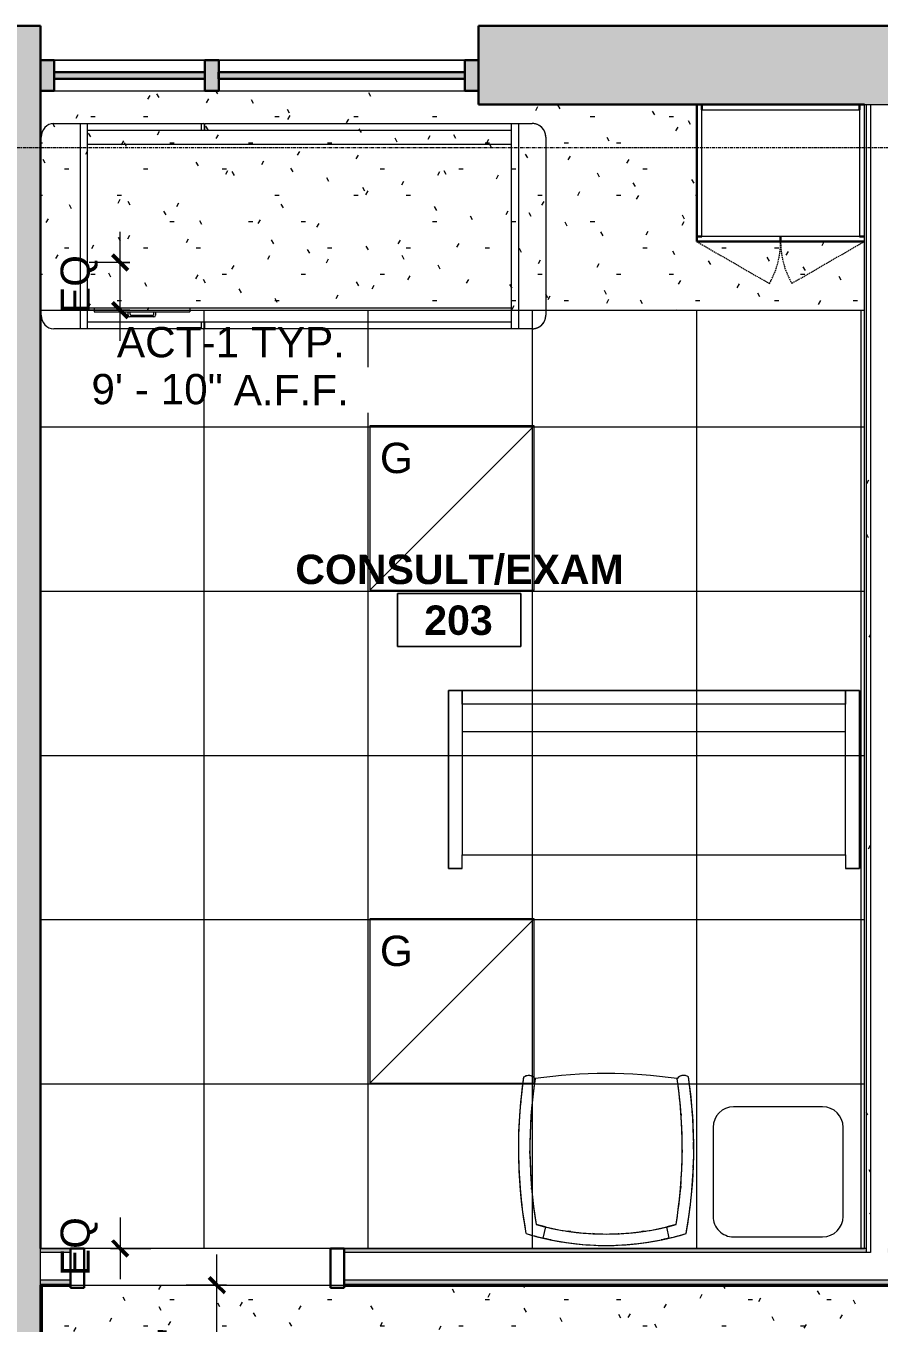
# Model space of a CAD drawing. Header units: inches. Extents: x -601 to 200, y 1022 to 1725.
# Drawn here: x -466.4 to -341.8, y 1490.3 to 1679.8 of the extents above; entities that cross this region are included whole.
import ezdxf

# ---------------------------------------------------------------- set-up
doc = ezdxf.new("R2010")
doc.units = ezdxf.units.IN
doc.header["$MEASUREMENT"] = 0
doc.linetypes.add('Grid Line 1_2_', pattern=[0.875, 0.5, -0.125, 0.125, -0.125])
doc.linetypes.add('Hidden', pattern=[0.28125, 0.1875, -0.09375])
for name, color, linetype, lineweight in [('A-ANNO-DIMS', 211, 'Continuous', 9), ('A-ANNO-DIMS-48', 211, 'Continuous', 9), ('A-AREA-IDEN', 2, 'Continuous', 9), ('A-CLNG', 13, 'Continuous', 18), ('A-CLNG-IDEN', 151, 'Continuous', 9), ('A-CLNG-PATT', 13, 'Continuous', 18), ('A-DOOR', 31, 'Continuous', 18), ('A-DOOR-FRAM', 31, 'Continuous', 30), ('A-GLAZ-CURT', 52, 'Continuous', 18), ('A-GLAZ-CWMG', 51, 'Continuous', 18), ('A-WALL', 113, 'Continuous', 9), ('A-WALL-PATT', 111, 'Continuous', 18), ('E-LITE-EQPM', 33, 'Continuous', 9), ('E-LITE-EQPM-IDEN', 33, 'Continuous', 9), ('I-FURN', 30, 'Continuous', 9), ('I-WALL', 2, 'Continuous', 18), ('Q-CASE', 31, 'Continuous', 9), ('S-GRID', 1, 'Continuous', 9)]:
    doc.layers.add(name, color=color, linetype=linetype, lineweight=lineweight)
doc.styles.add('Arial', font='arial.ttf', dxfattribs={"height": 4.425898})
doc.styles.add('Arial_1', font='arial.ttf', dxfattribs={"height": 0.092206})
doc.styles.add('Swis721 Lt BT', font='swissl.ttf', dxfattribs={"height": 4.257319})
doc.styles.add('Swis721 Lt BT_B', font='', dxfattribs={"height": 4.291988})
doc.styles.get('Swis721 Lt BT_B').set_extended_font_data('Swis721 Lt BT', bold=True)
doc.dimstyles.new('OTJ_-_3_32__Linear__1_2__Tolerance', dxfattribs={"dimscale": 12, "dimtxt": 4.5, "dimasz": 0.1875, "dimexe": 0.375, "dimexo": 0.25, "dimgap": 0.25, "dimtad": 1, "dimdec": 1, "dimrnd": 0.5, "dimzin": 3, "dimdsep": 46, "dimlunit": 4, "dimtxsty": 'Swis721 Lt BT', "dimblk1": 'OBLIQUE', "dimblk2": 'OBLIQUE', "dimsah": 1, "dimcen": 0.09, "dimdle": 0.375, "dimazin": 0, "dimtfac": 1, "dimtdec": 4, "dimtix": 1, "dimtmove": 0, "dimatfit": 3, "dimfxl": 1, "dimtvp": 1, "dimfrac": 2, "dimtolj": 1, "dimtzin": 0, "dimarcsym": 2})
pattern_1 = [(0, (0, 0), (15.36, 3.84), [0.634, -10.886, 0.634, -10.886, -61.44]), (0, (0, 0), (15.36, 3.84), [-23.04, 0.634, -22.406, 0.634, -10.886, -26.88]), (0, (0, 0), (15.36, 3.84), [-57.6, 0.634, -7.046, 0.634, -18.566]), (120, (5.76, 1.92), (-11.0055376, 11.38215), [0.634, -10.886, 0.634, -10.886, -61.44]), (120, (5.76, 1.92), (-11.0055376, 11.38215), [-23.04, 0.634, -22.406, 0.634, -10.886, -26.88]), (120, (5.76, 1.92), (-11.0055376, 11.38215), [-57.6, 0.634, -7.046, 0.634, -18.566]), (240, (7.68, 9.6), (-4.3544624, -15.22215), [0.634, -10.886, 0.634, -10.886, -61.44]), (240, (7.68, 9.6), (-4.3544624, -15.22215), [-23.04, 0.634, -22.406, 0.634, -10.886, -26.88]), (240, (7.68, 9.6), (-4.3544624, -15.22215), [-57.6, 0.634, -7.046, 0.634, -18.566])]

# ---------------------------------------------------------------- blocks, each defined once
blk = doc.blocks.new('Rectangular Mullion - 2_ x 4_5_ rectangular-4530477-REFLECTED CEILING PLAN 1')
at = {"layer": 'A-GLAZ-CWMG', "color": 254}
for p, q in [((-440.28, 1674.79), (-462.31, 1674.79)), ((-462.31, 1670.29), (-440.28, 1670.29))]:
    blk.add_line(p, q, dxfattribs=at)
blk = doc.blocks.new('Rectangular Mullion - 2_ x 4_5_ rectangular-4530407-REFLECTED CEILING PLAN 1')
at = {"layer": 'A-GLAZ-CWMG', "color": 254}
for p, q in [((-402.31, 1674.79), (-438.28, 1674.79)), ((-438.28, 1670.29), (-402.31, 1670.29))]:
    blk.add_line(p, q, dxfattribs=at)
blk = doc.blocks.new('Bernhardt_Design-Table-Occasional-Accent-_A19-A42_ - A19-4589597-REFLECTED CEILING PLAN 1')
at = {"layer": 'I-FURN'}
for p, q in [((6.5, 9.5), (-6.51, 9.5)), ((-9.5, 6.51), (-9.5, -6.5)), ((9.5, -6.5), (9.5, 6.5)), ((-6.5, -9.5), (6.5, -9.5))]:
    blk.add_line(p, q, dxfattribs=at)
for centre, radius, start, end in [((-6.51, 6.51), 2.99, 90, 180), ((6.5, 6.5), 3, 360, 90), ((-6.5, -6.5), 3, 180, 270), ((6.5, -6.5), 3, 270, 360)]:
    blk.add_arc(centre, radius, start, end, dxfattribs=at)
blk = doc.blocks.new('Sofa - 5_ 0_-4589588-REFLECTED CEILING PLAN 1')
at = {"layer": 'I-FURN'}
for p, q in [((32.77, 18.75), (-27.23, 18.75)), ((-27.23, 18.75), (-27.23, -7.25)), ((-27.23, -7.25), (-27.23, 18.75)), ((-27.23, 18.75), (-25.23, 18.75)), ((-25.23, 18.75), (-25.23, -5.2)), ((-25.23, 16.75), (-25.23, 18.75)), ((-25.23, 18.75), (30.77, 18.75)), ((30.77, -5.2), (30.77, 18.75)), ((30.77, 18.75), (32.77, 18.75)), ((30.77, 18.75), (30.77, 16.75)), ((32.77, -7.25), (32.77, 18.75)), ((32.77, 18.75), (32.77, -7.25)), ((30.77, 16.75), (-25.23, 16.75)), ((-25.23, 12.75), (30.77, 12.75)), ((-25.23, -7.25), (-25.23, -5.25)), ((-25.23, -5.25), (30.77, -5.25)), ((30.77, -5.25), (30.77, -7.25)), ((-27.23, -7.25), (-25.23, -7.25)), ((-25.23, -7.25), (-27.23, -7.25)), ((30.77, -7.25), (32.77, -7.25)), ((32.77, -7.25), (30.77, -7.25))]:
    blk.add_line(p, q, dxfattribs=at)
blk = doc.blocks.new('Bed-Healthcare-4_SMARTBIM - Treatment_Table_SMARTBIM-4540665-REFLECTED CEILING PLAN 1')
at = {"layer": 'I-FURN'}
for p, q in [((-35.88, 15), (-32, 15)), ((-32, -15), (-32, 15)), ((-32, 15), (-31, 15)), ((-31, 15), (-14.36, 15)), ((-31, 15), (-31, -15)), ((-31, 14), (31, 14)), ((-14.36, 15), (-14.36, 14)), ((-14.36, 15), (-14.06, 15)), ((-13.85, 14.86), (-13.85, 14)), ((-13.84, 14), (-13.84, 15)), ((-13.84, 15), (31, 15)), ((31, -15), (31, 15)), ((31, 15), (32, 15)), ((32, 15), (34, 15)), ((32, 15), (32, -15)), ((-37.7, -13), (-37.7, 13)), ((-31, 12), (31, 12)), ((36, 13), (36, -13)), ((31, -12), (-31, -12)), ((-30, -12), (-30, -12.5)), ((-30, -12.5), (-16, -12.5)), ((-25, -13), (-25, -12.5)), ((-24.75, -12.5), (-24.75, -12.87)), ((-21.25, -13.25), (-24.75, -13.25)), ((-24.62, -13), (-21.37, -13)), ((-21.25, -12.87), (-21.25, -12.5)), ((-21, -12.5), (-21, -13)), ((-16, -12), (-16, -12.5)), ((-32, -15), (-35.88, -15)), ((-31, -15), (-32, -15)), ((31, -14), (-31, -14)), ((-14.36, -15), (-31, -15)), ((-14.36, -14), (-14.36, -15)), ((-14.06, -15), (-14.36, -15)), ((-13.85, -14), (-13.85, -14.86)), ((-13.84, -15), (-13.84, -14)), ((31, -15), (-13.84, -15)), ((32, -15), (31, -15)), ((34, -15), (32, -15))]:
    blk.add_line(p, q, dxfattribs=at)
at = {"layer": 'I-FURN', "flags": 128}
for points in [[(36, 13), (36, 13.08), (35.99, 13.16), (35.99, 13.24), (35.97, 13.32), (35.96, 13.4), (35.94, 13.48), (35.92, 13.55), (35.9, 13.63), (35.87, 13.7), (35.84, 13.78), (35.81, 13.85), (35.77, 13.92), (35.74, 13.99), (35.69, 14.06), (35.65, 14.13), (35.6, 14.19), (35.56, 14.26), (35.5, 14.32), (35.45, 14.38), (35.39, 14.43), (35.33, 14.49), (35.27, 14.54), (35.21, 14.59), (35.15, 14.64), (35.08, 14.68), (35.01, 14.72), (34.94, 14.76), (34.87, 14.8), (34.8, 14.83), (34.72, 14.86), (34.65, 14.89), (34.57, 14.92), (34.5, 14.94), (34.42, 14.96), (34.34, 14.97), (34.26, 14.98), (34.18, 14.99), (34.1, 15), (34.02, 15), (34, 15)], [(34, -15), (34.08, -15), (34.16, -14.99), (34.24, -14.99), (34.32, -14.97), (34.4, -14.96), (34.48, -14.94), (34.55, -14.92), (34.63, -14.9), (34.7, -14.87), (34.78, -14.84), (34.85, -14.81), (34.92, -14.77), (34.99, -14.74), (35.06, -14.69), (35.13, -14.65), (35.19, -14.6), (35.26, -14.56), (35.32, -14.5), (35.38, -14.45), (35.43, -14.39), (35.49, -14.33), (35.54, -14.27), (35.59, -14.21), (35.64, -14.15), (35.68, -14.08), (35.72, -14.01), (35.76, -13.94), (35.8, -13.87), (35.83, -13.8), (35.86, -13.72), (35.89, -13.65), (35.92, -13.57), (35.94, -13.5), (35.96, -13.42), (35.97, -13.34), (35.98, -13.26), (35.99, -13.18), (36, -13.1), (36, -13.02), (36, -13)]]:
    blk.add_lwpolyline(points, dxfattribs=at)
at = {"layer": 'I-FURN'}
for centre, radius, start, end in [((34, 13), 2, 0, 90), ((-24.75, -13), 0.25, 180, 270), ((-24.62, -12.87), 0.125, 180, 270), ((-21.37, -12.87), 0.125, 270, 0), ((-21.25, -13), 0.25, 270, 0), ((34, -13), 2, 270, 360)]:
    blk.add_arc(centre, radius, start, end, dxfattribs=at)
for centre, major_axis, ratio, start_param, end_param in [((-35.88, 13), (0, 2), 0.913075, 0, 1.570796), ((-14.06, 14), (0, 1), 0.407793, 5.75613, 6.283185), ((-35.88, -13), (0, 2), 0.913075, 1.570796, 3.141593), ((-14.06, -14), (0, 1), 0.407793, 3.141593, 3.668648)]:
    blk.add_ellipse(centre, major_axis=major_axis, ratio=ratio, start_param=start_param, end_param=end_param, dxfattribs=at)
blk = doc.blocks.new('F-Chairs1 - Side 05 2-4546624-REFLECTED CEILING PLAN 1')
at = {"layer": 'I-FURN'}
for p, q in [((-9.24, -1.07), (-8.86, -2.7)), ((-1.86, -1.72), (-1.75, -1.71)), ((1.69, -1.71), (1.94, -1.73)), ((8.86, -2.7), (9.24, -1.07)), ((-10.22, -3.05), (-8.86, -2.7)), ((-5.52, -2.08), (-5.2, -2.03)), ((5.17, -2.03), (5.5, -2.07)), ((8.86, -2.7), (10.22, -3.05)), ((-10.9, -8.67), (-10.86, -8.2)), ((10.87, -8.21), (10.89, -8.41)), ((-11.12, -13.95), (-11.13, -13.59)), ((11.12, -13.45), (11.13, -13.81)), ((10.96, -18.91), (10.95, -19.2)), ((-10.95, -19.19), (-10.96, -18.99)), ((-11.25, -24.83), (-11.16, -24.83)), ((-11.16, -24.83), (-11.07, -24.81)), ((11.07, -24.8), (11.16, -24.81)), ((11.16, -24.81), (11.26, -24.82))]:
    blk.add_line(p, q, dxfattribs=at)
at = {"layer": 'I-FURN', "flags": 128}
for points in [[(-11.7, -1.73), (-12.14, -4.52), (-12.29, -5.8)], [(-10.66, -1.44), (-10.8, -1.47), (-11.7, -1.73)], [(-5.74, -0.42), (-6.26, -0.49), (-7.85, -0.77), (-8.18, -0.84)], [(-2.03, -0.06), (-3.06, -0.12), (-4.66, -0.27), (-5.4, -0.37)], [(5.43, -0.37), (4.99, -0.31), (3.39, -0.14), (1.78, -0.04), (0.17, 0), (-1.45, -0.03), (-1.75, -0.04)], [(8.18, -0.84), (6.59, -0.54), (5.76, -0.42)], [(10.28, -1.34), (10.14, -1.3), (9.24, -1.07)], [(12.3, -5.84), (12.19, -4.87), (11.76, -2.08), (11.7, -1.73)], [(-12.39, -6.63), (-12.47, -7.33), (-12.69, -10.14), (-12.71, -10.61)], [(12.72, -10.72), (12.71, -10.5), (12.5, -7.68), (12.39, -6.71)], [(-12.73, -11.33), (-12.8, -12.96), (-12.79, -15.11)], [(12.79, -14.97), (12.8, -13.32), (12.73, -11.2)], [(-12.79, -15.58), (-12.79, -15.79), (-12.67, -18.61), (-12.59, -19.6)], [(12.58, -19.67), (12.65, -18.96), (12.78, -16.14), (12.78, -15.69)], [(-12.51, -20.47), (-12.44, -21.42), (-12.09, -24.23), (-12.04, -24.6)], [(12.04, -24.58), (12.4, -21.78), (12.51, -20.5)], [(-12.04, -24.6), (-12.01, -24.62), (-11.94, -24.67), (-11.83, -24.73), (-11.7, -24.78), (-11.53, -24.82), (-11.35, -24.84), (-11.31, -24.84)], [(-11, -24.79), (-10.97, -24.78), (-10.8, -24.71), (-10.65, -24.62), (-10.54, -24.53), (-10.45, -24.45), (-10.4, -24.38), (-10.38, -24.36)], [(10.38, -24.36), (10.4, -24.38), (10.45, -24.45), (10.54, -24.53), (10.66, -24.62), (10.8, -24.7), (10.97, -24.77), (11.01, -24.78)], [(11.32, -24.82), (11.35, -24.82), (11.54, -24.8), (11.7, -24.76), (11.84, -24.71), (11.94, -24.65), (12.01, -24.6), (12.04, -24.58)]]:
    blk.add_lwpolyline(points, dxfattribs=at)
at = {"layer": 'I-FURN'}
for centre, radius, start, end in [((57.8, -14.21), 70.61, 169.8244, 188.4692), ((57.8, -14.21), 70.61, 169.8244, 179.004), ((0, -40.33), 40.33, 73.1446, 106.8554), ((0, -40.33), 40.33, 103.2455, 106.8554), ((0, -40.33), 38.66, 74.6661, 105.3339), ((0, -40.33), 40.33, 76.7545, 103.2455), ((0, -40.33), 38.66, 76.7545, 103.2455), ((0, -40.33), 38.66, 94.2872, 98.6317), ((0, -40.33), 38.66, 87.1259, 92.8741), ((0, -40.33), 38.66, 81.3683, 85.7128), ((0, -40.33), 40.33, 73.1446, 76.7545), ((-57.8, -14.21), 70.61, 0.996, 10.1756), ((-57.8, -14.21), 70.61, 351.5519, 10.1756), ((57.8, -14.21), 68.93, 170.6856, 188.4692), ((57.8, -14.21), 68.93, 170.6856, 178.9494), ((57.8, -14.21), 68.93, 170.6856, 178.9494), ((0, -40.33), 38.66, 100.7179, 105.3339), ((0, -40.33), 38.66, 103.2455, 105.3339), ((0, -40.33), 38.66, 74.6661, 79.2821), ((0, -40.33), 38.66, 74.6661, 76.7545), ((-57.8, -14.21), 68.93, 1.0506, 9.3144), ((-57.8, -14.21), 68.93, 1.0506, 9.3144), ((-57.8, -14.21), 68.93, 351.5308, 9.3144), ((57.8, -14.21), 70.61, 179.004, 188.4692), ((57.8, -14.21), 68.93, 178.9494, 188.4692), ((57.8, -14.21), 68.93, 178.9494, 188.4692), ((-57.8, -14.21), 68.93, 351.5308, 1.0506), ((-57.8, -14.21), 68.93, 351.5308, 1.0506), ((-57.8, -14.21), 70.61, 351.5308, 0.996), ((-11.33, -23.66), 1.18, 233.3697, 323.5686), ((-11.33, -23.66), 1.18, 233.3697, 323.5686), ((0, 44.54), 69.68, 261.4321, 278.5679), ((0, 44.54), 69.68, 261.4321, 278.5679), ((11.32, -23.64), 1.18, 217.315, 307.5275), ((11.32, -23.64), 1.18, 217.315, 307.5275)]:
    blk.add_arc(centre, radius, start, end, dxfattribs=at)
for points in [[(-9.24, -1.07), (-9.24, -1.07), (-9.21, -1.07), (-9.06, -1.03), (-8.74, -0.96), (-8.39, -0.88), (-8.18, -0.84)], [(8.18, -0.84), (8.32, -0.87), (8.57, -0.92), (8.91, -1), (9.17, -1.06), (9.24, -1.07), (9.24, -1.07)]]:
    blk.add_open_spline(points, degree=3, knots=[0, 0, 0, 0, 0.2, 0.4, 0.7, 1, 1, 1, 1], dxfattribs=at)
for points in [[(-8.18, -0.84), (-8.13, -0.83), (-8.08, -0.83), (-8.03, -0.84)], [(8.03, -0.84), (8.08, -0.83), (8.13, -0.83), (8.18, -0.84)]]:
    blk.add_open_spline(points, degree=3, dxfattribs=at)
blk = doc.blocks.new('System Panel - Glazed-4776486-REFLECTED CEILING PLAN 1')
at = {"layer": 'A-GLAZ-CURT'}
blk.add_hatch(color=250, dxfattribs=at).paths.add_polyline_path([(11.01, -0.5), (11.01, 0.5), (-11.01, 0.5), (-11.01, -0.5)], flags=0)
at = {"layer": 'A-GLAZ-CURT', "color": 55, "lineweight": 30}
for p, q in [((-11.01, -0.5), (-11.01, 0.5)), ((-11.01, 0.5), (11.01, 0.5)), ((11.01, 0.5), (11.01, -0.5)), ((11.01, -0.5), (-11.01, -0.5))]:
    blk.add_line(p, q, dxfattribs=at)
blk = doc.blocks.new('System Panel - Glazed-4776487-REFLECTED CEILING PLAN 1')
at = {"layer": 'A-GLAZ-CURT'}
blk.add_hatch(color=250, dxfattribs=at).paths.add_polyline_path([(-17.99, -0.5), (17.99, -0.5), (17.99, 0.5), (-17.99, 0.5)], flags=0)
at = {"layer": 'A-GLAZ-CURT', "color": 55, "lineweight": 30}
for p, q in [((-17.99, -0.5), (-17.99, 0.5)), ((-17.99, 0.5), (17.99, 0.5)), ((17.99, 0.5), (17.99, -0.5)), ((17.99, -0.5), (-17.99, -0.5))]:
    blk.add_line(p, q, dxfattribs=at)
blk = doc.blocks.new('Rectangular Mullion - 2_ x 4_5_ rectangular-4776488-REFLECTED CEILING PLAN 1')
at = {"layer": 'A-GLAZ-CWMG'}
blk.add_hatch(color=250, dxfattribs=at).paths.add_polyline_path([(-2, 2.25), (-2, -2.25), (0, -2.25), (0, 2.25)], flags=0)
at = {"layer": 'A-GLAZ-CWMG', "color": 55, "lineweight": 30}
for p, q in [((-2, 2.25), (0, 2.25)), ((-2, -2.25), (-2, 2.25)), ((0, 2.25), (0, -2.25)), ((0, -2.25), (-2, -2.25))]:
    blk.add_line(p, q, dxfattribs=at)
blk = doc.blocks.new('Rectangular Mullion - 2_ x 4_5_ rectangular-4530404-REFLECTED CEILING PLAN 1')
at = {"layer": 'A-GLAZ-CWMG', "color": 135}
for p, q in [((-438.28, 1674.79), (-402.31, 1674.79)), ((-438.28, 1670.29), (-402.31, 1670.29))]:
    blk.add_line(p, q, dxfattribs=at)
blk = doc.blocks.new('Rectangular Mullion - 2_ x 4_5_ rectangular-4776489-REFLECTED CEILING PLAN 1')
at = {"layer": 'A-GLAZ-CWMG'}
blk.add_hatch(color=250, dxfattribs=at).paths.add_polyline_path([(-2, 2.25), (0, 2.25), (0, -2.25), (-2, -2.25), (-2, 0.5)], flags=0)
at = {"layer": 'A-GLAZ-CWMG', "color": 55, "lineweight": 30}
for p, q in [((0, 2.25), (-2, 2.25)), ((-2, 2.25), (-2, -2.25)), ((0, -2.25), (0, 2.25)), ((-2, -2.25), (0, -2.25))]:
    blk.add_line(p, q, dxfattribs=at)
blk = doc.blocks.new('Rectangular Mullion - 2_ x 4_5_ rectangular-4776485-REFLECTED CEILING PLAN 1')
at = {"layer": 'A-GLAZ-CWMG'}
blk.add_hatch(color=250, dxfattribs=at).paths.add_polyline_path([(-1, 2.25), (1, 2.25), (1, -2.25), (-1, -2.25), (-1, 0.5)], flags=0)
at = {"layer": 'A-GLAZ-CWMG', "color": 55, "lineweight": 30}
for p, q in [((1, 2.25), (-1, 2.25)), ((-1, 2.25), (-1, -2.25)), ((1, -2.25), (1, 2.25)), ((-1, -2.25), (1, -2.25))]:
    blk.add_line(p, q, dxfattribs=at)
blk = doc.blocks.new('Rectangular Mullion - 2_ x 4_5_ rectangular-4530478-REFLECTED CEILING PLAN 1')
at = {"layer": 'A-GLAZ-CWMG', "color": 135}
for p, q in [((-462.31, 1674.79), (-440.28, 1674.79)), ((-462.31, 1670.29), (-440.28, 1670.29))]:
    blk.add_line(p, q, dxfattribs=at)
blk = doc.blocks.new('Single Flush - OTJ_SOLIDFLUSH_ALUM-4815210-REFLECTED CEILING PLAN 1')
at = {"layer": 'A-DOOR-FRAM'}
for p, q in [((-20, 3.0625), (-20, -2.6875)), ((-20, 3.0625), (-18, 3.0625)), ((-18, 3.0625), (-18, -2.6875)), ((18.000004, 3.0625), (18.000004, -2.6875)), ((18.000004, 3.0625), (20.000004, 3.0625)), ((20.000004, 3.0625), (20.000004, -2.6875)), ((-20, -2.6875), (-18, -2.6875)), ((18.000004, -2.6875), (20.000004, -2.6875))]:
    blk.add_line(p, q, dxfattribs=at)
blk = doc.blocks.new('CW Cupbd - 80_h x 24_d - 2 Doors - 4 shelves-4650631-REFLECTED CEILING PLAN 1')
at = {"layer": 'Q-CASE', "linetype": 'Hidden'}
for p, q in [((2, 22.36), (12.6, 28.49)), ((26.5, 22.36), (15.89, 28.49))]:
    blk.add_line(p, q, dxfattribs=at)
at = {"layer": 'Q-CASE', "lineweight": 30}
for p, q in [((2, 22.36), (14.25, 22.36)), ((2.75, 21.61), (2, 21.61)), ((14.25, 22.36), (14.25, 21.61)), ((14.25, 22.36), (14.25, 21.61)), ((26.5, 22.36), (14.25, 22.36)), ((26.5, 21.61), (25.75, 21.61)), ((26.5, 21.61), (26.5, 22.36)), ((26.5, 2.36), (26.5, 21.61)), ((2.75, 2.36), (2.75, 3.11)), ((2.75, 3.11), (2.75, 2.36)), ((25.75, 3.11), (25.75, 2.36)), ((25.75, 2.36), (25.75, 3.11))]:
    blk.add_line(p, q, dxfattribs=at)
at = {"layer": 'Q-CASE'}
for p, q in [((2.75, 3.11), (2.75, 21.61)), ((2.75, 21.61), (25.75, 21.61)), ((25.75, 21.61), (25.75, 3.11)), ((25.75, 3.11), (2.75, 3.11))]:
    blk.add_line(p, q, dxfattribs=at)
at = {"layer": 'Q-CASE', "linetype": 'Hidden'}
for centre, start, end in [((2, 22.36), 359.5, 30), ((26.5, 22.36), 150, 180.5)]:
    blk.add_arc(centre, 12.25, start, end, dxfattribs=at)
blk = doc.blocks.new('Lighting-Recessed-Philips_Day-Brite-Coffaire-LED-2x - CFS22GPG28L40ULAG-4673843-REFLECTED CEILING PLAN 1')
at = {"layer": 'E-LITE-EQPM'}
for p, q in [((-12, -12), (-12, 12)), ((-12, 12), (12, 12)), ((-12, 12), (12, -12)), ((-12, 12), (12, -12)), ((12, 12), (12, -12)), ((12, -12), (-12, -12))]:
    blk.add_line(p, q, dxfattribs=at)
blk = doc.blocks.new('DIMBLOCK1-REFLECTED CEILING PLAN 1')
at = {"layer": 'A-ANNO-DIMS-48'}
for p, q in [((-438.53, 1462.29), (-438.53, 1500.35)), ((-437.12, 1495.85), (-443.03, 1495.85)), ((-438.53, 1495.85), (-437.12, 1495.85)), ((-438.87, 1466.79), (-434.03, 1466.79)), ((-438.53, 1466.79), (-438.87, 1466.79))]:
    blk.add_line(p, q, dxfattribs=at)
at = {"layer": 'A-ANNO-DIMS-48', "lineweight": 50}
for p, q in [((-438.53, 1495.85), (-439.65, 1496.97)), ((-438.53, 1495.85), (-437.4, 1494.72)), ((-438.53, 1466.79), (-439.65, 1467.91)), ((-438.53, 1466.79), (-437.4, 1465.66))]:
    blk.add_line(p, q, dxfattribs=at)
at = {"layer": 'A-ANNO-DIMS-48', "color": 0, "insert": (-447.21, 1474.42), "char_height": 4.257, "width": 16.5429, "attachment_point": 1, "rotation": 90, "line_spacing_factor": 1.00667, "style": 'Swis721 Lt BT'}
blk.add_mtext('2\' - 5"', dxfattribs=at)
blk = doc.blocks.new('_Oblique')
at = {"color": 0, "linetype": 'ByBlock', "lineweight": -2}
blk.add_line((-0.5, -0.5), (0.5, 0.5), dxfattribs=at)
blk = doc.blocks.new('Ceiling Tag w Height - Ceiling Tag w Height-1373268-REFLECTED CEILING PLAN 1')
at = {"layer": 'A-CLNG-IDEN', "insert": (0.0088, -0.0963), "char_height": 0.09221, "width": 0.417375, "attachment_point": 1, "line_spacing_factor": 0.938532, "style": 'Arial_1', "bg_fill": 3, "box_fill_scale": 1.25, "bg_fill_color": 0, "bg_fill_transparency": 0}
blk.add_mtext('A.F.F.', dxfattribs=at)
blk = doc.blocks.new('OTJ_ Room Tag - Room Name _ Number-360227-REFLECTED CEILING PLAN 1')
at = {"layer": 'A-AREA-IDEN'}
for p, q in [((-0.1881, -0.1636), (-0.1881, -0.0018)), ((-0.1881, -0.0018), (0.1869, -0.0018)), ((0.1869, -0.0018), (-0.1881, -0.0018)), ((-0.1881, -0.0018), (-0.1881, -0.1636)), ((0.1869, -0.0018), (0.1869, -0.1636)), ((0.1869, -0.1636), (0.1869, -0.0018)), ((0.1869, -0.1636), (-0.1881, -0.1636)), ((-0.1881, -0.1636), (0.1869, -0.1636))]:
    blk.add_line(p, q, dxfattribs=at)
blk = doc.blocks.new('DIMBLOCK7-REFLECTED CEILING PLAN 1')
at = {"layer": 'A-ANNO-DIMS-48'}
for p, q in [((-452.68, 1505.72), (-452.68, 1496.72)), ((-454.09, 1501.22), (-448.18, 1501.22)), ((-452.68, 1501.22), (-454.09, 1501.22)), ((-454.09, 1501.22), (-448.18, 1501.22)), ((-452.68, 1501.22), (-454.09, 1501.22))]:
    blk.add_line(p, q, dxfattribs=at)
at = {"layer": 'A-ANNO-DIMS-48', "lineweight": 50}
for q in [(-453.81, 1502.35), (-453.81, 1502.35), (-451.56, 1500.1), (-451.56, 1500.1)]:
    blk.add_line((-452.68, 1501.22), q, dxfattribs=at)
at = {"layer": 'A-ANNO-DIMS-48', "color": 0, "insert": (-461.37, 1497.19), "char_height": 4.257, "width": 9.6857, "attachment_point": 1, "rotation": 90, "line_spacing_factor": 1.00667, "style": 'Swis721 Lt BT'}
blk.add_mtext('EQ', dxfattribs=at)
blk = doc.blocks.new('DIMBLOCK8-REFLECTED CEILING PLAN 1')
at = {"layer": 'A-ANNO-DIMS-48'}
for p, q in [((-452.68, 1633.79), (-452.68, 1649.72)), ((-451.27, 1645.22), (-457.18, 1645.22)), ((-452.68, 1645.22), (-451.27, 1645.22)), ((-451.27, 1638.29), (-457.18, 1638.29)), ((-452.68, 1638.29), (-451.27, 1638.29))]:
    blk.add_line(p, q, dxfattribs=at)
at = {"layer": 'A-ANNO-DIMS-48', "lineweight": 50}
for p, q in [((-452.68, 1645.22), (-453.81, 1646.35)), ((-452.68, 1645.22), (-451.56, 1644.1)), ((-452.68, 1638.29), (-453.81, 1639.41)), ((-452.68, 1638.29), (-451.56, 1637.16))]:
    blk.add_line(p, q, dxfattribs=at)
at = {"layer": 'A-ANNO-DIMS-48', "color": 0, "insert": (-461.37, 1637.72), "char_height": 4.257, "width": 9.6857, "attachment_point": 1, "rotation": 90, "line_spacing_factor": 1.00667, "style": 'Swis721 Lt BT'}
blk.add_mtext('EQ', dxfattribs=at)

msp = doc.modelspace()

# ---------------------------------------------------------------- hatches: boundary and pattern name
at = {"layer": 'A-CLNG-PATT'}
h = msp.add_hatch(dxfattribs=at)
h.set_pattern_fill('FP_1', color=256, style=0, pattern_type=2)
h.set_pattern_definition(pattern_1)
h.paths.add_polyline_path([(-464.31, 1638.29), (-343.94, 1638.29), (-343.94, 1648.29), (-368.44, 1648.29), (-368.44, 1668.29), (-400.31, 1668.29), (-400.31, 1670.29), (-464.31, 1670.29), (-464.31, 1647.24)], flags=0)
h = msp.add_hatch(dxfattribs=at)
h.set_pattern_fill('FP_2', color=256, style=0, pattern_type=2)
h.set_pattern_definition([(90, (-392.437, 1573.224), (24, -1e-15), []), (0, (-392.437, 1573.224), (0, -24), [])])
h.paths.add_polyline_path([(-464.31, 1501.22), (-343.94, 1501.22), (-343.94, 1638.29), (-464.31, 1638.29), (-464.31, 1531.92)], flags=0)
h = msp.add_hatch(dxfattribs=at)
h.set_pattern_fill('FP_1', color=256, style=0, pattern_type=2)
h.set_pattern_definition(pattern_1)
h.paths.add_polyline_path([(-379.39, 1216.1), (-302.16, 1216.1), (-302.16, 1495.85), (-464.06, 1495.85), (-464.06, 1437.66), (-375.36, 1437.66), (-375.36, 1422.42), (-464.06, 1422.42), (-464.06, 1326.04), (-463.56, 1326.04), (-463.56, 1290.91), (-427.56, 1290.91), (-427.56, 1289.16), (-463.56, 1289.16), (-463.56, 1288.29), (-464.06, 1288.29), (-464.06, 1216.1)], flags=0)
h.paths.add_polyline_path([(-488.06, 1285.29), (-467.19, 1285.29), (-467.19, 1288.29), (-467.94, 1288.29), (-467.94, 1326.04), (-467.19, 1326.04), (-467.19, 1330.29), (-488.06, 1330.29), (-488.06, 1298.04)], flags=0)
at = {"layer": 'A-WALL-PATT', "lineweight": 9}
msp.add_hatch(color=7, dxfattribs=at).paths.add_polyline_path([(-464.31, 1334.54), (-464.31, 1679.79), (-468.56, 1679.79), (-468.56, 1334.54), (-464.34, 1334.54)], flags=0)
h = msp.add_hatch(color=7, dxfattribs=at)
h.paths.add_polyline_path([(39.06, 1668.29), (39.69, 1668.29), (39.69, 1679.79), (7.69, 1679.79), (7.69, 1668.29), (38.44, 1668.29)], flags=0)
h.paths.add_polyline_path([(104.41, 1668.29), (139.64, 1668.29), (139.64, 1679.79), (104.41, 1679.79)], flags=0)
h.paths.add_polyline_path([(-81.31, 1668.29), (-56.31, 1668.29), (-56.31, 1679.79), (-152.31, 1679.79), (-152.31, 1668.29), (-90.81, 1668.29)], flags=0)
h.paths.add_polyline_path([(-312.31, 1668.29), (-312.31, 1679.79), (-400.31, 1679.79), (-400.31, 1668.29), (-339.19, 1668.29)], flags=0)
h.paths.add_polyline_path([(-219.31, 1668.29), (-216.31, 1668.29), (-216.31, 1679.79), (-248.31, 1679.79), (-248.31, 1668.29), (-228.01, 1668.29)], flags=0)
h = msp.add_hatch(dxfattribs=at)
h.set_pattern_fill('FP_1', color=256, style=0, pattern_type=2)
h.set_pattern_definition(pattern_1)
h.paths.add_polyline_path([(-343.06, 1500.6), (-343.06, 1668.29), (-343.69, 1668.29), (-343.69, 1500.6)], flags=0)
h = msp.add_hatch(dxfattribs=at)
h.set_pattern_fill('FP_1', color=256, style=0, pattern_type=2)
h.set_pattern_definition(pattern_1)
h.paths.add_polyline_path([(33.19, 1500.6), (33.19, 1501.22), (-45.44, 1501.22), (-45.44, 1500.6), (31.51, 1500.6)], flags=0)
h.paths.add_polyline_path([(-98.25, 1500.6), (-94.56, 1500.6), (-94.56, 1501.22), (-171.44, 1501.22), (-171.44, 1500.6), (-114.81, 1500.6)], flags=0)
h.paths.add_polyline_path([(-91.44, 1500.6), (-85.44, 1500.6), (-85.44, 1501.22), (-91.44, 1501.22), (-91.44, 1500.97)], flags=0)
h.paths.add_polyline_path([(-215.94, 1500.6), (-211.44, 1500.6), (-211.44, 1501.22), (-215.94, 1501.22)], flags=0)
h.paths.add_polyline_path([(-219.06, 1500.6), (-219.06, 1501.22), (-222.44, 1501.22), (-222.44, 1500.6), (-219.31, 1500.6)], flags=0)
h.paths.add_polyline_path([(-302.16, 1500.6), (-262.44, 1500.6), (-262.44, 1501.22), (-340.56, 1501.22), (-340.56, 1500.6), (-303.7, 1500.6)], flags=0)
h.paths.add_polyline_path([(-419.94, 1500.6), (-343.69, 1500.6), (-343.69, 1501.22), (-419.94, 1501.22)], flags=0)
h.paths.add_polyline_path([(-464.31, 1500.6), (-459.94, 1500.6), (-459.94, 1501.22), (-464.31, 1501.22)], flags=0)
h = msp.add_hatch(dxfattribs=at)
h.set_pattern_fill('FP_1', color=256, style=0, pattern_type=2)
h.set_pattern_definition(pattern_1)
h.paths.add_polyline_path([(34.44, 1495.97), (34.44, 1496.6), (-22.81, 1496.6), (-22.81, 1495.97), (34.42, 1495.97)], flags=0)
h.paths.add_polyline_path([(-26.81, 1495.97), (-26.81, 1496.6), (-45.44, 1496.6), (-45.44, 1495.97), (-27.44, 1495.97)], flags=0)
h.paths.add_polyline_path([(-219.02, 1495.97), (-211.44, 1495.97), (-211.44, 1496.6), (-222.44, 1496.6), (-222.44, 1495.97), (-219.06, 1495.97)], flags=0)
h.paths.add_polyline_path([(-171.44, 1495.97), (-85.44, 1495.97), (-85.44, 1496.6), (-171.44, 1496.6)], flags=0)
h.paths.add_polyline_path([(-357.76, 1495.97), (-262.44, 1495.97), (-262.44, 1496.6), (-419.94, 1496.6), (-419.94, 1495.97), (-379.39, 1495.97)], flags=0)
h.paths.add_polyline_path([(-464.31, 1495.97), (-459.94, 1495.97), (-459.94, 1496.6), (-464.31, 1496.6)], flags=0)

# ---------------------------------------------------------------- linework, layer by layer
at = {"layer": 'A-CLNG'}
for p, q in [((-462.31, 1670.29), (-440.28, 1670.29)), ((-438.28, 1670.29), (-402.31, 1670.29)), ((-464.31, 1638.29), (-343.94, 1638.29))]:
    msp.add_line(p, q, dxfattribs=at)
at = {"layer": 'A-WALL', "color": 55, "lineweight": 30}
for p, q in [((-400.31, 1679.79), (-312.31, 1679.79)), ((-400.31, 1668.29), (-400.31, 1679.79)), ((-343.94, 1668.29), (-400.31, 1668.29))]:
    msp.add_line(p, q, dxfattribs=at)
at = {"layer": 'A-WALL', "lineweight": 18}
for p, q in [((-343.94, 1668.29), (-339.94, 1668.29)), ((-343.69, 1668.29), (-343.69, 1500.6)), ((-343.06, 1668.29), (-343.06, 1500.6)), ((-464.31, 1495.85), (-464.31, 1501.22)), ((-343.69, 1501.22), (-343.94, 1501.22)), ((-459.94, 1500.6), (-464.31, 1500.6)), ((-343.06, 1500.6), (-419.94, 1500.6)), ((-459.94, 1496.6), (-464.31, 1496.6)), ((-459.94, 1495.97), (-464.31, 1495.97)), ((-262.44, 1496.6), (-419.94, 1496.6)), ((-262.44, 1495.97), (-419.94, 1495.97))]:
    msp.add_line(p, q, dxfattribs=at)
at = {"layer": 'A-WALL'}
for p, q in [((-464.31, 1495.72), (-459.94, 1495.72)), ((-459.94, 1495.72), (-459.94, 1495.85)), ((-419.94, 1495.85), (-419.94, 1495.72)), ((-419.94, 1495.72), (-262.44, 1495.72))]:
    msp.add_line(p, q, dxfattribs=at)
at = {"layer": 'I-WALL', "color": 55, "lineweight": 30}
for p, q in [((-468.56, 1679.79), (-464.31, 1679.79)), ((-464.31, 1679.79), (-464.31, 1501.22)), ((-464.31, 1495.85), (-464.31, 1437.66))]:
    msp.add_line(p, q, dxfattribs=at)
at = {"layer": 'I-WALL'}
for p, q in [((-343.94, 1501.22), (-343.94, 1668.29)), ((-464.31, 1501.22), (-459.94, 1501.22)), ((-459.94, 1501.22), (-459.94, 1495.85)), ((-419.94, 1501.22), (-343.94, 1501.22)), ((-419.94, 1495.85), (-419.94, 1501.22)), ((-464.31, 1495.85), (-459.94, 1495.85)), ((-464.06, 1495.85), (-464.06, 1325.66)), ((-262.44, 1495.85), (-419.94, 1495.85))]:
    msp.add_line(p, q, dxfattribs=at)
at = {"layer": 'I-WALL', "lineweight": 9}
for p, q in [((-419.94, 1501.22), (-459.94, 1501.22)), ((-459.94, 1495.85), (-419.94, 1495.85))]:
    msp.add_line(p, q, dxfattribs=at)
at = {"layer": 'S-GRID', "linetype": 'Grid Line 1_2_'}
msp.add_line((-600.74, 1662.04), (187.99, 1662.04), dxfattribs=at)

# ---------------------------------------------------------------- block references
at = {"layer": 'A-AREA-IDEN', "xscale": 47.99999999999997, "yscale": 47.99999999999997, "zscale": 47.99999999999997}
msp.add_blockref('OTJ_ Room Tag - Room Name _ Number-360227-REFLECTED CEILING PLAN 1', (-403.11, 1596.98), dxfattribs=at)
at = {"layer": 'A-DOOR', "rotation": 180}
msp.add_blockref('Single Flush - OTJ_SOLIDFLUSH_ALUM-4815210-REFLECTED CEILING PLAN 1', (-439.94, 1498.54), dxfattribs=at)
at = {"layer": 'A-GLAZ-CURT', "color": 135}
for name, p in [('System Panel - Glazed-4776486-REFLECTED CEILING PLAN 1', (-451.3, 1672.54)), ('System Panel - Glazed-4776487-REFLECTED CEILING PLAN 1', (-420.3, 1672.54))]:
    msp.add_blockref(name, p, dxfattribs=at)
at = {"layer": 'A-GLAZ-CWMG', "color": 135, "rotation": 180}
msp.add_blockref('Rectangular Mullion - 2_ x 4_5_ rectangular-4776488-REFLECTED CEILING PLAN 1', (-464.31, 1672.54), dxfattribs=at)
at = {"layer": 'A-GLAZ-CWMG', "color": 254}
for name in ['Rectangular Mullion - 2_ x 4_5_ rectangular-4530477-REFLECTED CEILING PLAN 1', 'Rectangular Mullion - 2_ x 4_5_ rectangular-4530407-REFLECTED CEILING PLAN 1']:
    msp.add_blockref(name, (0, 0), dxfattribs=at)
at = {"layer": 'A-GLAZ-CWMG', "color": 135}
for name in ['Rectangular Mullion - 2_ x 4_5_ rectangular-4530478-REFLECTED CEILING PLAN 1', 'Rectangular Mullion - 2_ x 4_5_ rectangular-4530404-REFLECTED CEILING PLAN 1']:
    msp.add_blockref(name, (0, 0), dxfattribs=at)
at = {"layer": 'A-GLAZ-CWMG', "color": 135, "extrusion": (0, 0, -1), "rotation": 180}
for name, p in [('Rectangular Mullion - 2_ x 4_5_ rectangular-4776485-REFLECTED CEILING PLAN 1', (439.28, 1672.54)), ('Rectangular Mullion - 2_ x 4_5_ rectangular-4776489-REFLECTED CEILING PLAN 1', (400.31, 1672.54))]:
    msp.add_blockref(name, p, dxfattribs=at)
at = {"layer": 'E-LITE-EQPM', "extrusion": (0, 0, -1), "rotation": 180}
for p in [(404.19, 1609.35), (404.19, 1537.35)]:
    msp.add_blockref('Lighting-Recessed-Philips_Day-Brite-Coffaire-LED-2x - CFS22GPG28L40ULAG-4673843-REFLECTED CEILING PLAN 1', p, dxfattribs=at)
at = {"layer": 'I-FURN'}
for name, p in [('Bed-Healthcare-4_SMARTBIM - Treatment_Table_SMARTBIM-4540665-REFLECTED CEILING PLAN 1', (-426.49, 1650.54)), ('Sofa - 5_ 0_-4589588-REFLECTED CEILING PLAN 1', (-377.46, 1563.95))]:
    msp.add_blockref(name, p, dxfattribs=at)
at = {"layer": 'I-FURN', "rotation": 180}
for name, p in [('F-Chairs1 - Side 05 2-4546624-REFLECTED CEILING PLAN 1', (-381.69, 1501.65)), ('Bernhardt_Design-Table-Occasional-Accent-_A19-A42_ - A19-4589597-REFLECTED CEILING PLAN 1', (-356.56, 1512.4))]:
    msp.add_blockref(name, p, dxfattribs=at)
at = {"layer": 'Q-CASE', "rotation": 180}
msp.add_blockref('CW Cupbd - 80_h x 24_d - 2 Doors - 4 shelves-4650631-REFLECTED CEILING PLAN 1', (-341.94, 1670.65), dxfattribs=at)

# ---------------------------------------------------------------- texts
at = {"layer": 'A-AREA-IDEN', "char_height": 4.292, "attachment_point": 2, "line_spacing_factor": 0.998538, "style": 'Swis721 Lt BT_B'}
for s, insert, width in [('CONSULT/EXAM', (-403.1, 1602.55), 53.514), ('203', (-403.25, 1595.13), 11.502)]:
    msp.add_mtext(s, dxfattribs=dict(at, insert=insert, width=width))
at = {"layer": 'A-CLNG-IDEN', "insert": (-436.49, 1635.81), "char_height": 4.426, "width": 39.528, "attachment_point": 2, "line_spacing_factor": 0.938532, "style": 'Arial'}
msp.add_mtext('ACT-1 TYP.', dxfattribs=at)
at = {"layer": 'E-LITE-EQPM-IDEN', "char_height": 4.43, "width": 5.724, "attachment_point": 2, "line_spacing_factor": 0.938532, "style": 'Arial'}
for insert in [(-412.32, 1618.9), (-412.32, 1546.9)]:
    msp.add_mtext('G', dxfattribs=dict(at, insert=insert))

# ---------------------------------------------------------------- dimensions: what is measured, and where the dimension line sits
at = {"layer": 'A-ANNO-DIMS'}
dim = msp.add_linear_dim(base=(-452.68, 1645.22), p1=(-454.27, 1638.29), p2=(-454.27, 1645.22), angle=90, text='EQ', dimstyle='OTJ_-_3_32__Linear__1_2__Tolerance', override={"dimpost": '<>', "dimfxl": 6.9375}, dxfattribs=at)
dim.commit()
dim.dimension.update_dxf_attribs({"geometry": 'DIMBLOCK8-REFLECTED CEILING PLAN 1', "text_midpoint": (-458.02, 1641.75)})
dim = msp.add_linear_dim(base=(-451.09, 1501.22), p1=(-451.09, 1501.22), p2=(-451.09, 1501.22), text='EQ', dimstyle='OTJ_-_3_32__Linear__1_2__Tolerance', override={"dimpost": '<>', "dimfxl": 0}, dxfattribs=at)
dim.commit()
dim.dimension.update_dxf_attribs({"geometry": 'DIMBLOCK7-REFLECTED CEILING PLAN 1', "text_midpoint": (-451.09, 1506.56)})
dim = msp.add_linear_dim(base=(-438.53, 1495.85), p1=(-435.87, 1466.79), p2=(-440.12, 1495.85), angle=90, dimstyle='OTJ_-_3_32__Linear__1_2__Tolerance', override={"dimpost": '<>', "dimfxl": 29.370499}, dxfattribs=at)
dim.commit()
dim.dimension.update_dxf_attribs({"geometry": 'DIMBLOCK1-REFLECTED CEILING PLAN 1', "text_midpoint": (-443.71, 1481.32)})

# ---------------------------------------------------------------- next in the draw order: block references
at = {"layer": 'A-CLNG-IDEN', "xscale": 47.99999999999997, "yscale": 47.99999999999997, "zscale": 47.99999999999997}
msp.add_blockref('Ceiling Tag w Height - Ceiling Tag w Height-1373268-REFLECTED CEILING PLAN 1', (-436.51, 1633.44), dxfattribs=at)

# ---------------------------------------------------------------- next in the draw order: texts
at = {"layer": 'A-CLNG-IDEN', "insert": (-437.69, 1628.95), "char_height": 4.426, "width": 22.842, "attachment_point": 3, "line_spacing_factor": 0.938532, "style": 'Arial'}
msp.add_mtext('9\' - 10"', dxfattribs=at)

doc.saveas('drawing.dxf')
